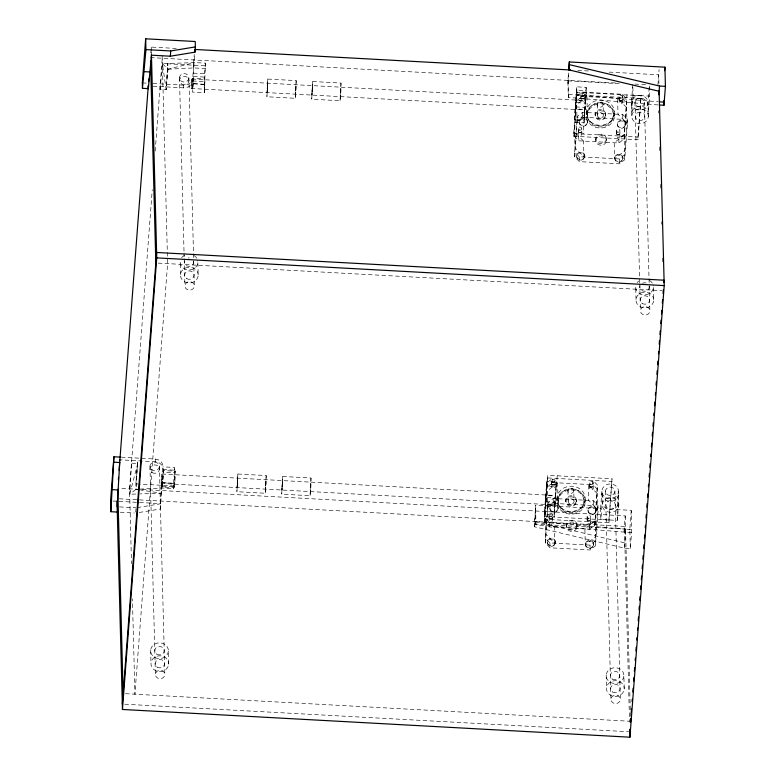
<?xml version="1.0" encoding="UTF-8"?>
<svg xmlns="http://www.w3.org/2000/svg" width="776" height="776" viewBox="0 0 776 776"><rect width="100%" height="100%" fill="white"/><g stroke="black" fill="none" stroke-linecap="round" stroke-linejoin="round"><path stroke-width="0.58" stroke-dasharray="3.88 2.91" d="M193.175 82.392L193.205 79.22L192.661 88.551L194.543 54.126M193.273 83.439L192.477 92.092L204.272 92.742L205.436 63.157L193.631 62.517L194.252 54.349M174.959 481.188L175.153 471.178L163.358 470.528L163.076 472.225L174.881 472.759L175.153 471.178M205.436 63.157L204.243 78.909L204.272 92.742M160.089 86.582L160.157 89.279L166.161 89.609L167.742 63.797L205.504 65.863M139.544 489.831L136.081 489.297L135.849 483.885L137.594 460.779L136.081 489.297L129.689 494.215L131.697 460.459M545.635 497.542L545.45 504.419L545.945 494.981L545.635 497.542L555.082 498.056L555.383 495.505L161.689 473.99L161.175 480.15L161.195 483.429L554.888 504.943L555.383 495.505M575.627 102.587L575.433 109.474L575.938 100.036L575.627 102.587L585.065 103.101L585.376 100.55L191.682 79.036L191.168 85.195L191.187 88.474L584.881 109.988L585.376 100.55M150.786 52.962L151.233 47.074L177.82 48.529M129.543 488.812L152.261 189.693M155.19 151.097L162.242 58.219M135.722 512.005L135.965 508.862M139.166 512.48L160.283 509.007L161.738 482.594L173.533 483.244L173.679 488.647L161.874 488.007L138.429 489.181M161.806 485.301L162.999 469.548A8.284 7.362 -1.5 0 0 155.297 461.749L119.892 459.809M153.008 86.194L183.689 87.872A8.284 7.362 -1.5 0 0 192.506 80.966L193.709 65.213M160.283 509.007L161.408 490.548L161.476 493.255L140.281 493.895M162.271 482.788L162.485 487.047L174.29 487.697L174.076 483.438L162.271 482.788L161.476 493.255L140.698 490.015M163.086 472.109L162.931 466.842A8.284 7.362 -1.5 0 0 155.229 459.043L122.181 457.239M173.533 483.244L174.736 467.491L162.931 466.842M173.679 488.647L174.076 483.438M174.881 472.759L174.736 467.491M600.585 508.687L601.943 490.83L602.302 504.458A8.284 7.362 -1.5 0 0 607.88 511.888L610.004 512.257A8.284 7.362 -1.5 0 0 618.821 505.36L618.462 491.741A8.284 7.362 -1.5 0 1 605.59 497.426A8.284 7.362 -1.5 0 1 606.551 484.69A8.284 7.362 -1.5 0 1 618.462 491.741L617.104 509.589L631.266 510.365L631.771 529.552L630.335 548.457L624.438 548.137L534.315 526.749L535.683 505.137L600.585 508.687L600.866 519.493L617.395 520.405L618.744 502.547A8.284 7.362 -1.5 0 1 609.926 509.444A8.284 7.362 -1.5 0 1 602.225 501.645L600.866 519.493M658.087 104.944L568.333 97.398L567.896 80.849L568.565 72.081M534.315 526.749L535.75 507.843M567.964 83.556L568.827 72.236M631.528 532.705L535.877 524.828L535.683 505.137M568.333 97.398L568.139 77.707M597.549 489.375L592.98 484.748L592.864 480.422L597.433 485.048L594.833 525.08L589.605 529.174L549.486 526.982L544.917 522.355L544.5 511.132L546.779 481.062L556.217 481.576L556.363 486.979L546.925 486.465L546.779 481.062M586.152 87.358L584.018 122.831L574.57 122.317L574.434 116.914L576.713 86.844L586.152 87.358L586.297 92.761L583.164 134.035M608.966 522.743L612.031 478.773L547.769 475.261L544.636 516.535L608.898 520.046L608.966 522.743L544.713 519.231M573.726 133.52L576.859 92.247L641.112 95.758L638.047 139.738L573.794 136.227L573.726 133.52L637.979 137.032L638.047 139.738M544.471 522.384L547.769 475.261M573.794 136.227L577.169 91.801M544.917 522.355L547.517 482.323L552.745 478.229L552.851 482.556L547.623 486.649M574.24 136.188L576.84 96.156L582.068 92.063L622.187 94.255L626.756 98.882L624.156 138.914L618.928 143.007L578.799 140.815L574.24 136.188L574.124 131.862L578.692 136.489L578.799 140.815M545.334 538.302L548.05 502.508L553.181 498.493L593.398 500.695L597.966 505.322L598.092 510.181L595.376 545.887L590.148 549.98L550.029 547.788L545.46 543.161L545.334 538.302L549.903 542.928L590.022 545.121L595.25 541.027L597.966 505.322M574.657 152.135L577.373 116.352L582.504 112.326L622.721 114.528L627.289 119.155L627.415 124.014L624.699 159.73L619.471 163.814L579.352 161.621L574.783 156.994L574.657 152.135L579.216 156.762L619.345 158.954L624.573 154.861L627.289 119.155M545.46 543.161L548.05 502.508M574.783 156.994L577.373 116.352M557.216 475.775L554.083 517.049L556.217 481.576M594.329 525.11L594.494 519.26M594.833 525.08L597.433 485.048M624.156 138.914L626.756 98.882M627.027 94.526L626.785 97.669L626.717 94.973M632.799 84.4L631.451 102.257L631.8 115.876A8.284 7.362 -1.5 0 0 637.387 123.306L639.511 123.675A8.284 7.362 -1.5 0 0 648.329 116.778L647.97 103.159L649.328 85.302L649.609 96.117L648.251 113.965A8.284 7.362 -1.5 0 0 640.549 106.166A8.284 7.362 -1.5 0 0 631.732 113.063L633.09 95.215L632.867 86.805M608.898 520.046L612.031 478.773M637.979 137.032L641.112 95.758M624.001 531.647L625.204 515.894L117.739 488.162M657.893 85.302L659.096 69.549M624.438 548.137L625.873 529.232L631.771 529.552M630.335 548.457L629.831 529.271L631.266 510.365M174.775 481.595L174.474 484.156L174.969 474.718L174.29 487.697M160.157 89.279L162.378 63.632L194.175 62.662L167.985 69.209L162.378 63.632L166.161 89.609L167.985 69.209L167.742 63.797L166.161 89.609M131.765 463.156L137.769 463.485L135.849 483.885L173.611 485.951M137.769 463.485L129.689 494.215L139.108 493.934M191.187 88.474L191.682 79.036M267.836 79.055L266.905 96.757L295.229 98.3L296.083 89.027L296.16 80.607L267.836 79.055L266.905 96.757M161.195 483.429L161.689 473.99M162.485 487.047L163.358 470.528M296.16 80.607L295.229 98.3M312.66 81.509L311.729 99.202L340.053 100.754L340.906 91.471L340.984 83.051L312.66 81.509L311.729 99.202M340.984 83.051L340.053 100.754M237.844 474.01L236.913 491.703L265.237 493.255L266.09 483.981L266.168 475.552L237.844 474.01L236.913 491.703M266.168 475.552L265.237 493.255M282.668 476.454L281.736 494.157L310.06 495.699L310.924 486.426L310.992 478.006L282.668 476.454L281.736 494.157M310.992 478.006L310.06 495.699M576.946 100.482L582.175 96.389L622.303 98.581L626.872 103.208M577.499 121.211L582.63 117.195L622.847 119.388L627.415 124.014M624.04 134.588L618.812 138.681L618.928 143.007M548.176 507.378L553.307 503.362L593.524 505.554L598.092 510.181M544.8 518.028L549.369 522.655L589.488 524.848L594.717 520.754M137.216 507.62L160.68 503.76M167.985 69.209L193.777 67.919L205.582 68.56M577.742 70.383L591.031 71.111M609.16 72.1L658.698 74.806L658.95 84.468M150.437 57.579L616.813 83.061M634.943 84.05L648.232 84.778M567.896 80.849L620.781 83.74M633.09 95.215L649.609 96.117M193.379 73.138L205.184 73.778M641.18 98.465L576.927 94.953L576.713 86.844M193.466 76.484L205.271 77.125M152.94 83.488L183.621 85.166A8.284 7.362 -1.5 0 0 192.438 78.269L204.243 78.909M192.506 80.966L204.311 81.616M204.379 84.312L192.574 83.643L192.438 78.269M204.369 84.458L192.584 83.672L192.477 92.092M142.318 82.906L147.033 83.168M575.743 106.913L585.182 107.427M574.434 116.914L583.872 117.428M158.178 263.103L662.064 290.641M547.846 477.958L612.099 481.469M552.851 482.556L592.98 484.748M162.999 469.548L174.804 470.198M545.751 501.868L555.189 502.382M162.359 486.145L174.163 486.785M544.5 511.132L553.938 511.646M119.31 498.793L138.691 499.86M139.37 499.889L624.399 526.4L629.53 722.126M112.995 501.024L117.826 501.296M119.038 501.354L138.38 502.412M139.593 502.479L160.137 503.605M534.247 524.043L629.831 529.271M119.514 506.903L136.042 507.805M120.299 512.218L134.461 512.994M125.479 693.695L629.375 721.224M124.742 704.201L628.57 731.729M568.565 94.245L658.329 101.792M536.109 521.685L625.873 529.232M534.712 521.501L624.835 542.88M584.881 109.988L585.046 102.025M554.84 504.837L555.053 496.98M658.562 110.677L658.62 113.092M659.513 146.926L659.6 150.554M660.492 184.378L660.589 188.005M661.472 221.839L661.53 224.254M662.423 258.078L662.52 261.706M653.382 287.508L653.722 300.477A8.876 7.886 -1.5 0 1 639.928 306.578A8.876 7.886 -1.5 0 1 640.966 292.93A8.876 7.886 -1.5 0 1 653.722 300.477M644.429 102.966A4.734 4.21 -1.5 0 1 637.077 106.215A4.734 4.21 -1.5 0 1 637.62 98.94A4.734 4.21 -1.5 0 1 644.429 102.966L649.881 311.06A4.734 4.21 -1.5 0 1 642.518 314.319A4.734 4.21 -1.5 0 1 643.071 307.034A4.734 4.21 -1.5 0 1 649.881 311.06M634.991 102.451L639.705 282.716M639.744 283.929L640.433 310.545M636.019 299.507L635.68 286.538A8.876 7.886 -1.5 0 0 645.098 294.899A8.876 7.886 -1.5 0 0 653.237 285.452M625.563 124.276A4.142 3.686 -1.5 0 1 619.122 127.119A4.142 3.686 -1.5 0 1 619.607 120.755A4.142 3.686 -1.5 0 1 625.563 124.276L625.572 124.81A4.142 3.686 -1.5 0 1 619.141 127.662A4.142 3.686 -1.5 0 1 619.617 121.289A4.142 3.686 -1.5 0 1 625.572 124.81M624.573 154.861L624.699 159.73M622.43 96.845A1.717 1.523 -1.5 0 1 619.762 98.018A1.717 1.523 -1.5 0 1 619.956 95.39A1.717 1.523 -1.5 0 1 622.43 96.845L622.624 102.257A1.775 1.581 -1.5 0 1 619.869 103.47A1.775 1.581 -1.5 0 1 620.072 100.744A1.775 1.581 -1.5 0 1 622.624 102.257M622.187 94.255L622.303 98.581M622.721 114.528L622.847 119.388M622.982 158.197A4.142 3.686 -1.5 0 1 616.551 161.039A4.142 3.686 -1.5 0 1 617.027 154.676A4.142 3.686 -1.5 0 1 622.982 158.197L623.002 158.74A4.142 3.686 -1.5 0 1 616.561 161.583A4.142 3.686 -1.5 0 1 617.046 155.21A4.142 3.686 -1.5 0 1 623.002 158.74M620.053 136.178A1.775 1.581 -1.5 0 0 617.502 134.665A1.775 1.581 -1.5 0 0 617.289 137.391A1.775 1.581 -1.5 0 0 620.053 136.178L619.849 130.766A1.717 1.523 -1.5 0 0 617.386 129.311A1.717 1.523 -1.5 0 0 617.182 131.949A1.717 1.523 -1.5 0 0 619.849 130.766M619.005 96.66L619.083 102.063M619.345 158.954L619.471 163.814M617.298 123.82L617.318 124.364M616.425 130.581L616.513 135.984M625.204 515.894L630.325 711.631M630.355 712.834L630.452 716.461M614.534 113.442A14.191 12.629 -1.5 0 1 592.457 123.2A14.191 12.629 -1.5 0 1 594.115 101.375A14.191 12.629 -1.5 0 1 614.534 113.442L614.602 116.148A14.191 12.629 -1.5 0 1 592.534 125.906A14.191 12.629 -1.5 0 1 594.183 104.071A14.191 12.629 -1.5 0 1 614.602 116.148M614.728 157.741L614.737 158.285M613.389 115.003A13.008 11.572 -1.5 0 1 593.165 123.947A13.008 11.572 -1.5 0 1 594.678 103.936A13.008 11.572 -1.5 0 1 613.389 115.003L613.418 116.08A13.008 11.572 -1.5 0 1 593.184 125.023A13.008 11.572 -1.5 0 1 594.707 105.012A13.008 11.572 -1.5 0 1 613.418 116.08M623.885 676.09A8.876 7.886 -1.5 0 1 610.082 682.182A8.876 7.886 -1.5 0 1 611.119 668.543A8.876 7.886 -1.5 0 1 623.885 676.09L624.224 689.059A8.876 7.886 -1.5 0 1 610.421 695.15A8.876 7.886 -1.5 0 1 611.459 681.512A8.876 7.886 -1.5 0 1 624.224 689.059M617.104 509.589L617.395 520.405M605.716 114.586A5.325 4.734 -1.5 0 1 597.442 118.243A5.325 4.734 -1.5 0 1 598.063 110.056A5.325 4.734 -1.5 0 1 605.716 114.586L605.746 115.663A5.325 4.734 -1.5 0 1 597.471 119.32A5.325 4.734 -1.5 0 1 598.092 111.133A5.325 4.734 -1.5 0 1 605.746 115.663M606.366 139.176A5.325 4.734 -1.5 0 1 598.092 142.833A5.325 4.734 -1.5 0 1 598.713 134.646A5.325 4.734 -1.5 0 1 606.366 139.176L606.405 140.796A5.325 4.734 -1.5 0 1 598.131 144.452A5.325 4.734 -1.5 0 1 598.752 136.266A5.325 4.734 -1.5 0 1 606.405 140.796M614.922 491.548A4.734 4.21 -1.5 0 1 607.569 494.797A4.734 4.21 -1.5 0 1 608.122 487.522A4.734 4.21 -1.5 0 1 614.922 491.548L620.373 699.642A4.734 4.21 -1.5 0 1 613.011 702.891A4.734 4.21 -1.5 0 1 613.564 695.616A4.734 4.21 -1.5 0 1 620.373 699.642M603.107 104.721A2.958 2.629 -1.5 0 1 598.509 106.758A2.958 2.629 -1.5 0 1 598.849 102.209A2.958 2.629 -1.5 0 1 603.107 104.721L603.388 115.537A2.958 2.629 -1.5 0 1 598.791 117.564A2.958 2.629 -1.5 0 1 599.14 113.024A2.958 2.629 -1.5 0 1 603.388 115.537M597.21 104.401L597.491 115.217M605.484 491.024L610.935 699.127M595.105 114.004L595.124 115.081M595.745 138.594L595.784 140.214M606.182 675.12L606.522 688.089M587.432 113.587L587.461 114.664M587.442 122.191A4.142 3.686 -1.5 0 1 581.001 125.033A4.142 3.686 -1.5 0 1 581.486 118.67A4.142 3.686 -1.5 0 1 587.442 122.191L587.461 122.734A4.142 3.686 -1.5 0 1 581.02 125.576A4.142 3.686 -1.5 0 1 581.505 119.213A4.142 3.686 -1.5 0 1 587.461 122.734M586.21 111.899L586.278 114.596M596.24 510.443A4.142 3.686 -1.5 0 1 589.799 513.285A4.142 3.686 -1.5 0 1 590.284 506.912A4.142 3.686 -1.5 0 1 596.24 510.443L596.249 510.977A4.142 3.686 -1.5 0 1 589.818 513.819A4.142 3.686 -1.5 0 1 590.293 507.455A4.142 3.686 -1.5 0 1 596.249 510.977M584.367 94.769A1.775 1.581 -1.5 0 1 581.612 95.981A1.775 1.581 -1.5 0 1 581.816 93.256A1.775 1.581 -1.5 0 1 584.367 94.769L584.512 100.172A1.775 1.581 -1.5 0 1 581.748 101.394A1.775 1.581 -1.5 0 1 581.961 98.659A1.775 1.581 -1.5 0 1 584.512 100.172M595.25 541.027L595.376 545.887M584.871 156.112A4.142 3.686 -1.5 0 1 578.43 158.954A4.142 3.686 -1.5 0 1 578.915 152.591A4.142 3.686 -1.5 0 1 584.871 156.112L584.881 156.655A4.142 3.686 -1.5 0 1 578.44 159.497A4.142 3.686 -1.5 0 1 578.925 153.134A4.142 3.686 -1.5 0 1 584.881 156.655M593.106 483.011A1.717 1.523 -1.5 0 1 590.439 484.185A1.717 1.523 -1.5 0 1 590.633 481.556A1.717 1.523 -1.5 0 1 593.106 483.011L593.3 488.414A1.775 1.581 -1.5 0 1 590.546 489.637A1.775 1.581 -1.5 0 1 590.749 486.911A1.775 1.581 -1.5 0 1 593.3 488.414M593.398 500.695L593.524 505.554M582.068 92.063L582.175 96.389M582.504 112.326L582.63 117.195M593.659 544.364A4.142 3.686 -1.5 0 1 587.228 547.206A4.142 3.686 -1.5 0 1 587.704 540.843A4.142 3.686 -1.5 0 1 593.659 544.364L593.679 544.898A4.142 3.686 -1.5 0 1 587.238 547.749A4.142 3.686 -1.5 0 1 587.723 541.376A4.142 3.686 -1.5 0 1 593.679 544.898M580.826 94.575L580.972 99.978M581.787 128.69A1.775 1.581 -1.5 0 1 579.032 129.902A1.775 1.581 -1.5 0 1 579.236 127.177A1.775 1.581 -1.5 0 1 581.787 128.69L581.932 134.093A1.775 1.581 -1.5 0 1 579.177 135.315A1.775 1.581 -1.5 0 1 579.381 132.58A1.775 1.581 -1.5 0 1 581.932 134.093M589.682 482.827L589.75 485.524M590.73 522.345A1.775 1.581 -1.5 0 0 588.179 520.832A1.775 1.581 -1.5 0 0 587.965 523.558A1.775 1.581 -1.5 0 0 590.73 522.345L590.526 516.932A1.717 1.523 -1.5 0 0 588.062 515.477A1.717 1.523 -1.5 0 0 587.859 518.106A1.717 1.523 -1.5 0 0 590.526 516.932M589.692 485.524L589.76 488.22M579.177 121.735L579.197 122.278M589.488 524.848L589.605 529.174M590.022 545.121L590.148 549.98M579.216 156.762L579.352 161.621M578.256 128.496L578.392 133.899M587.975 509.987L587.995 510.53M587.102 516.748L587.189 522.151M576.607 155.666L576.616 156.199M585.211 499.608A14.191 12.629 -1.5 0 1 563.133 509.366A14.191 12.629 -1.5 0 1 564.792 487.532A14.191 12.629 -1.5 0 1 585.211 499.608L585.279 502.315A14.191 12.629 -1.5 0 1 563.211 512.063A14.191 12.629 -1.5 0 1 564.86 490.238A14.191 12.629 -1.5 0 1 585.279 502.315M585.405 543.908L585.414 544.451M584.066 501.17A13.008 11.572 -1.5 0 1 563.842 510.104A13.008 11.572 -1.5 0 1 565.355 490.102A13.008 11.572 -1.5 0 1 584.066 501.17L584.095 502.247A13.008 11.572 -1.5 0 1 563.871 511.19A13.008 11.572 -1.5 0 1 565.384 491.179A13.008 11.572 -1.5 0 1 584.095 502.247M576.403 500.743A5.325 4.734 -1.5 0 1 568.119 504.41A5.325 4.734 -1.5 0 1 568.74 496.223A5.325 4.734 -1.5 0 1 576.403 500.743L576.423 501.829A5.325 4.734 -1.5 0 1 568.148 505.486A5.325 4.734 -1.5 0 1 568.769 497.3A5.325 4.734 -1.5 0 1 576.423 501.829M577.043 525.342A5.325 4.734 -1.5 0 1 568.769 528.999A5.325 4.734 -1.5 0 1 569.39 520.812A5.325 4.734 -1.5 0 1 577.043 525.342L577.082 526.962A5.325 4.734 -1.5 0 1 568.808 530.619A5.325 4.734 -1.5 0 1 569.429 522.432A5.325 4.734 -1.5 0 1 577.082 526.962M573.784 490.888A2.958 2.629 -1.5 0 1 569.186 492.925A2.958 2.629 -1.5 0 1 569.535 488.376A2.958 2.629 -1.5 0 1 573.784 490.888L574.065 501.703A2.958 2.629 -1.5 0 1 569.468 503.731A2.958 2.629 -1.5 0 1 569.817 499.181A2.958 2.629 -1.5 0 1 574.065 501.703M567.887 490.568L568.168 501.374M565.782 500.171L565.801 501.248M566.422 524.76L566.461 526.38M558.109 499.744L558.138 500.83M558.119 508.358A4.142 3.686 -1.5 0 1 551.678 511.2A4.142 3.686 -1.5 0 1 552.163 504.837A4.142 3.686 -1.5 0 1 558.119 508.358L558.138 508.891A4.142 3.686 -1.5 0 1 551.697 511.743A4.142 3.686 -1.5 0 1 552.182 505.37A4.142 3.686 -1.5 0 1 558.138 508.891M556.887 498.066L556.955 500.762M555.044 480.926A1.775 1.581 -1.5 0 1 552.289 482.148A1.775 1.581 -1.5 0 1 552.493 479.423A1.775 1.581 -1.5 0 1 555.044 480.926L555.189 486.339A1.775 1.581 -1.5 0 1 552.425 487.551A1.775 1.581 -1.5 0 1 552.638 484.825A1.775 1.581 -1.5 0 1 555.189 486.339M555.548 542.278A4.142 3.686 -1.5 0 1 549.107 545.121A4.142 3.686 -1.5 0 1 549.592 538.757A4.142 3.686 -1.5 0 1 555.548 542.278L555.558 542.822A4.142 3.686 -1.5 0 1 549.117 545.664A4.142 3.686 -1.5 0 1 549.602 539.301A4.142 3.686 -1.5 0 1 555.558 542.822M553.181 498.493L553.307 503.362M551.503 480.732L551.649 486.145M552.473 514.857A1.775 1.581 -1.5 0 1 549.709 516.069A1.775 1.581 -1.5 0 1 549.912 513.343A1.775 1.581 -1.5 0 1 552.473 514.857L552.609 520.26A1.775 1.581 -1.5 0 1 549.854 521.472A1.775 1.581 -1.5 0 1 550.058 518.746A1.775 1.581 -1.5 0 1 552.609 520.26M549.854 507.902L549.874 508.445M549.369 522.655L549.486 526.982M549.903 542.928L550.029 547.788M548.933 514.663L549.068 520.065M547.284 541.823L547.293 542.366M535.44 508.29L535.877 524.828M193.631 62.517L193.777 67.919M197.851 262.618L198.19 275.587A8.876 7.886 -1.5 0 1 184.397 281.688A8.876 7.886 -1.5 0 1 185.435 268.04A8.876 7.886 -1.5 0 1 198.19 275.587M188.898 78.075A4.734 4.21 -1.5 0 1 181.545 81.325A4.734 4.21 -1.5 0 1 182.088 74.05A4.734 4.21 -1.5 0 1 188.898 78.075L194.349 286.169A4.734 4.21 -1.5 0 1 186.987 289.429A4.734 4.21 -1.5 0 1 187.54 282.144A4.734 4.21 -1.5 0 1 194.349 286.169M183.621 85.166L183.689 87.872M179.46 77.561L184.019 251.783M184.048 252.986L184.174 257.826M184.213 259.038L184.901 285.655M180.488 274.617L180.148 261.648A8.876 7.886 -1.5 0 0 189.567 270A8.876 7.886 -1.5 0 0 197.705 260.561M162.165 55.523L167.616 263.617L134.927 694.21L132.424 598.762M168.353 651.2A8.876 7.886 -1.5 0 1 154.55 657.291A8.876 7.886 -1.5 0 1 155.588 643.653A8.876 7.886 -1.5 0 1 168.353 651.2L168.693 664.169A8.876 7.886 -1.5 0 1 154.89 670.26A8.876 7.886 -1.5 0 1 155.928 656.622A8.876 7.886 -1.5 0 1 168.693 664.169M151.233 47.074L151.33 50.702M151.359 51.711L151.446 55.183M161.738 482.594L161.874 488.007M159.39 466.648A4.734 4.21 -1.5 0 1 152.038 469.907A4.734 4.21 -1.5 0 1 152.591 462.632A4.734 4.21 -1.5 0 1 159.39 466.648L164.842 674.751A4.734 4.21 -1.5 0 1 157.48 678.001A4.734 4.21 -1.5 0 1 158.032 670.726A4.734 4.21 -1.5 0 1 164.842 674.751M155.229 459.043L155.297 461.749M149.952 466.134L155.404 674.237M150.651 650.23L150.99 663.199M129.476 486.106L131.503 563.725M618.821 505.36A8.284 7.362 -1.5 0 0 611.119 497.552L608.956 497.688A8.284 7.362 -1.5 0 0 602.302 504.458M618.53 494.438A8.284 7.362 -1.5 0 1 609.713 501.335A8.284 7.362 -1.5 0 1 602.011 493.536M648.329 116.778A8.284 7.362 -1.5 0 0 640.627 108.979L638.464 109.106A8.284 7.362 -1.5 0 0 631.8 115.876M631.518 104.954A8.284 7.362 -1.5 0 1 640.336 98.057A8.284 7.362 -1.5 0 1 648.038 105.856M637.174 282.668A8.876 7.886 -1.5 0 1 638.697 281.116M649.483 280.446A8.876 7.886 -1.5 0 1 652.5 283.502M649.173 286.189A4.734 4.21 -1.5 0 1 644.216 291.223A4.734 4.21 -1.5 0 1 640.054 285.684M642.45 283.259A4.734 4.21 -1.5 0 1 646.068 283.036M181.642 257.777A8.876 7.886 -1.5 0 1 185.095 255.071M193.951 255.556A8.876 7.886 -1.5 0 1 196.968 258.612M193.641 261.289A4.734 4.21 -1.5 0 1 188.684 266.333A4.734 4.21 -1.5 0 1 184.523 260.794M188.093 258.01A4.734 4.21 -1.5 0 1 189.325 257.933M162.611 481.343L162.669 483.506L163.164 474.068L162.611 481.343M204.408 87.038L204.466 89.201L204.961 79.763L204.408 87.038M237.078 485.417L237.136 487.58L237.631 478.142L237.078 485.417M267.07 90.462L267.119 92.625L267.613 83.187L267.07 90.462M265.402 486.959L265.46 489.123L265.955 479.684L265.402 486.959M281.901 487.861L281.96 490.025L282.503 480.693L281.901 487.861M295.384 92.004L295.443 94.168L295.937 84.729L295.384 92.004M311.894 92.907L311.952 95.07L312.447 85.632L311.894 92.907M310.225 489.413L310.284 491.577L310.778 482.139L310.225 489.413M340.218 94.459L340.266 96.622L340.771 87.184L340.218 94.459M545.373 503.905L544.577 514.372L554.025 514.886L554.821 504.419L545.373 503.905M546.867 484.302L546.013 495.505L555.451 496.019L556.305 484.816L546.867 484.302M575.365 108.95L574.512 120.154L583.959 120.668L584.803 109.464L575.365 108.95M576.801 90.084L576.005 100.55L585.443 101.064L586.239 90.598L576.801 90.084M586.898 96.651L576.626 104.682L577.043 120.629L587.316 112.598L586.898 96.651M624.476 134.714L614.204 142.745L614.621 158.692L624.893 150.66L624.476 134.714M557.575 482.808L547.303 490.849L547.72 506.796L557.992 498.755L557.575 482.808M595.153 520.88L584.881 528.912L585.298 544.859L595.57 536.827L595.153 520.88M640.384 112.122L639.152 112.2A4.734 4.21 -1.5 0 0 635.34 116.07A4.734 4.21 -1.5 0 0 638.532 120.319L639.744 120.532A4.734 4.21 -1.5 0 0 644.788 116.584A4.734 4.21 -1.5 0 0 640.384 112.122M610.877 500.704L609.645 500.782A4.734 4.21 -1.5 0 0 605.843 504.652A4.734 4.21 -1.5 0 0 609.034 508.901L610.237 509.105A4.734 4.21 -1.5 0 0 615.281 505.166A4.734 4.21 -1.5 0 0 610.877 500.704M626.552 107.408L617.58 98.329L617.997 114.266L626.969 123.355L626.552 107.408M583.523 141.077L574.56 131.988L574.977 147.935L583.94 157.014L583.523 141.077M597.229 493.575L588.257 484.486L588.674 500.433L597.646 509.522L597.229 493.575M554.2 527.234L545.237 518.155L545.654 534.101L554.617 543.181L554.2 527.234M152.106 472.603A4.734 4.21 -1.5 0 0 159.458 469.354A4.734 4.21 -1.5 0 0 152.659 465.328A4.734 4.21 -1.5 0 0 152.106 472.603M181.613 84.021A4.734 4.21 -1.5 0 0 188.966 80.772A4.734 4.21 -1.5 0 0 182.166 76.746A4.734 4.21 -1.5 0 0 181.613 84.021M549.777 518.775A1.775 1.581 -1.5 0 0 552.541 517.553A1.775 1.581 -1.5 0 0 549.99 516.05A1.775 1.581 -1.5 0 0 549.777 518.775M552.357 484.855A1.775 1.581 -1.5 0 0 555.112 483.632A1.775 1.581 -1.5 0 0 552.56 482.119A1.775 1.581 -1.5 0 0 552.357 484.855M587.898 520.861A1.775 1.581 -1.5 0 0 590.662 519.639A1.775 1.581 -1.5 0 0 588.111 518.125A1.775 1.581 -1.5 0 0 587.898 520.861M590.478 486.93A1.775 1.581 -1.5 0 0 593.233 485.718A1.775 1.581 -1.5 0 0 590.682 484.205A1.775 1.581 -1.5 0 0 590.478 486.93M635.098 108.844A8.284 7.362 -1.5 0 0 647.97 103.159A8.284 7.362 -1.5 0 0 636.058 96.117A8.284 7.362 -1.5 0 0 635.098 108.844M581.68 98.688A1.775 1.581 -1.5 0 0 584.435 97.466A1.775 1.581 -1.5 0 0 581.884 95.962A1.775 1.581 -1.5 0 0 581.68 98.688M579.1 132.609A1.775 1.581 -1.5 0 0 581.864 131.386A1.775 1.581 -1.5 0 0 579.313 129.883A1.775 1.581 -1.5 0 0 579.1 132.609M619.83 100.725A1.717 1.523 -1.5 0 0 622.497 99.551A1.717 1.523 -1.5 0 0 620.034 98.086A1.717 1.523 -1.5 0 0 619.83 100.725M617.26 134.646A1.717 1.523 -1.5 0 0 619.917 133.472A1.717 1.523 -1.5 0 0 617.453 132.007A1.717 1.523 -1.5 0 0 617.26 134.646M157.198 667.195A4.734 4.21 -1.5 0 0 164.56 663.946A4.734 4.21 -1.5 0 0 157.751 659.92A4.734 4.21 -1.5 0 0 157.198 667.195M156.859 654.216A4.734 4.21 -1.5 0 0 164.221 650.967A4.734 4.21 -1.5 0 0 157.412 646.942A4.734 4.21 -1.5 0 0 156.859 654.216M612.73 692.085A4.734 4.21 -1.5 0 0 620.092 688.836A4.734 4.21 -1.5 0 0 613.283 684.81A4.734 4.21 -1.5 0 0 612.73 692.085M612.39 679.116A4.734 4.21 -1.5 0 0 619.752 675.857A4.734 4.21 -1.5 0 0 612.943 671.832A4.734 4.21 -1.5 0 0 612.39 679.116M642.237 303.503A4.734 4.21 -1.5 0 0 649.599 300.254A4.734 4.21 -1.5 0 0 642.79 296.228A4.734 4.21 -1.5 0 0 642.237 303.503M186.706 278.613A4.734 4.21 -1.5 0 0 194.068 275.364A4.734 4.21 -1.5 0 0 187.258 271.338A4.734 4.21 -1.5 0 0 186.706 278.613"/><path stroke-width="1.16" d="M117.942 512.092L110.861 511.704L113.927 456.783L121.007 457.171M117.157 506.777L119.892 459.809M113.927 456.783L110.58 500.898L110.861 511.704M145.665 38.8L142.318 82.906L142.454 88.319L148.352 88.639L151.446 55.183L170.332 56.212L194.97 52.167L195.368 46.909L195.232 41.506L145.665 38.8L145.946 49.606L142.454 88.319M118.379 479.83L118.563 477.308M119.087 470.411L119.63 463.34M119.853 460.43L148.332 85.321M148.604 81.703L148.817 78.871M170.332 56.212L170.73 50.964L195.368 46.909M122.327 704.065L156.616 252.472L664.072 280.204L663.887 282.619M659.105 90.511L664.217 285.607L629.918 737.2L122.462 709.468L156.752 257.875L151.427 54.33M568.73 69.83L569.332 61.954L664.925 67.172L665.42 86.359L663.984 105.264L659.27 105.012M569.332 61.954L569.002 69.908L659.125 91.287M658.863 94.788L659.522 86.039L569.4 64.651M664.654 70.713L664.925 67.172M629.782 731.797L629.966 729.382M630.519 722.136L630.791 718.508M631.247 712.475L631.518 708.857M632.071 701.611L632.256 699.195M632.809 691.95L633.08 688.322M633.633 681.085L633.905 677.458M634.37 671.424L634.642 667.797M635.195 660.551L635.369 658.135M635.922 650.899L636.204 647.271M636.747 640.025L636.931 637.61M637.484 630.364L637.668 627.949M638.221 620.703L638.493 617.085M639.046 609.839L639.317 606.221M639.773 600.178L640.054 596.56M640.598 589.314L640.879 585.696M641.335 579.653L641.606 576.034M642.159 568.789L642.431 565.161M642.897 559.127L643.168 555.509M643.721 548.263L643.993 544.636M644.449 538.602L644.73 534.974M645.273 527.728L645.457 525.313M646.01 518.077L646.282 514.449M646.835 507.203L647.106 503.585M647.572 497.542L647.844 493.924M648.397 486.678L648.581 484.263M649.124 477.017L649.405 473.399M649.861 467.356L650.133 463.738M650.686 456.492L650.87 454.076M651.423 446.83L651.694 443.212M652.247 435.966L652.519 432.339M652.975 426.305L653.256 422.687M653.799 415.441L653.984 413.026M654.537 405.78L654.808 402.152M655.361 394.916L655.545 392.501M656.098 385.255L656.37 381.627M656.923 374.381L657.194 370.763M657.65 364.72L657.932 361.102M658.475 353.856L658.659 351.441M659.212 344.195L659.484 340.577M659.949 334.534L660.221 330.915M660.774 323.67L661.045 320.051M661.501 314.008L661.783 310.39M662.326 303.144L662.607 299.517M663.063 293.483L663.335 289.865M194.737 49.451L570.496 69.986M145.946 49.606L170.73 50.964M659.522 86.039L665.42 86.359M144.268 71.664L150.175 71.984M659.513 101.86L664.227 102.112M156.752 257.875L664.217 285.607M114.062 462.195L119.97 462.515M112.53 489.646L118.437 489.976M663.868 100.473L663.984 105.264M630.519 718.877L630.578 721.292M629.714 729.382L629.918 737.2M194.902 49.46L194.97 52.167M150.534 61.207L155.821 262.977M148.284 85.932L148.352 88.639M117.806 490.587L123.122 693.56M117.001 500.986L122.462 709.468"/></g></svg>
